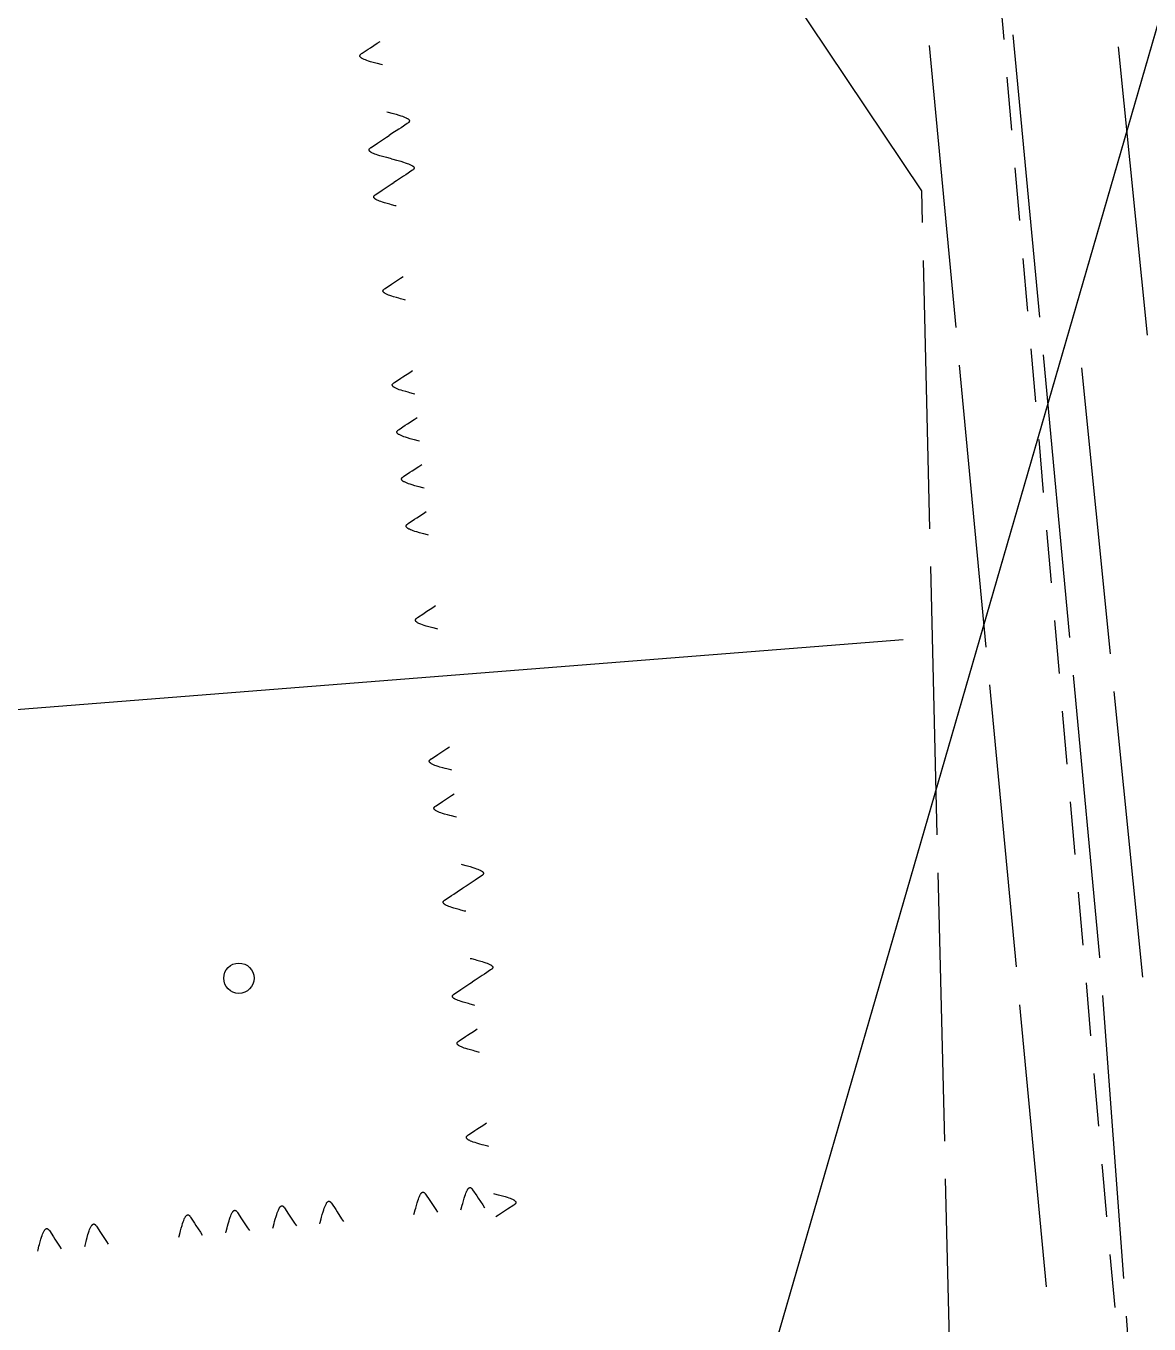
# Model space of a CAD drawing. Header units: metres. Extents: x 3206 to 3701, y 9896 to 11410.
# Drawn here: x 3302.52 to 3317.35, y 10028.04 to 10045.18 of the extents above; entities that cross this region are included whole.
import ezdxf

# ---------------------------------------------------------------- set-up
doc = ezdxf.new("R2010")
doc.units = ezdxf.units.M
for name, color, linetype in [('BOUNDARY', 7, 'Continuous'), ('CURB', 7, 'Continuous'), ('ELECTR_CABLE', 7, 'Continuous'), ('GROUND', 7, 'Continuous')]:
    doc.layers.add(name, color=color, linetype=linetype)

# ---------------------------------------------------------------- blocks, each defined once
blk = doc.blocks.new('МОЖЖЕВЕЛЬНИК_СКАЛЬНЫЙ')
blk.add_circle((0, 0), 0.2)

msp = doc.modelspace()

# ---------------------------------------------------------------- linework, layer by layer
at = {"layer": 'BOUNDARY'}
msp.add_lwpolyline([(3253.023, 9915.673), (3233.596, 10020.109), (3233.041, 10027.227), (3225.675, 10139.955), (3262.083, 10325.257), (3335.841, 10689.444), (3351.098, 10763.684), (3367.768, 10831.231), (3377.814, 10869.112), (3520.394, 11207.447), (3551.174, 11273.829), (3554.005, 11279.367), (3611.719, 11390.174), (3639.436, 11373.131), (3680.635, 11298.581), (3281.247, 9920.202)], close=True, dxfattribs=at)
at = {"layer": 'CURB'}
for points in [[(3315.437, 10045), (3315.376, 10045.697)], [(3315.542, 10043.804), (3315.48, 10044.501)], [(3315.647, 10042.608), (3315.585, 10043.305)], [(3315.752, 10041.412), (3315.748, 10041.457), (3315.69, 10042.109)], [(3315.856, 10040.215), (3315.795, 10040.913)], [(3315.96, 10039.019), (3315.899, 10039.717)], [(3316.064, 10037.823), (3316.003, 10038.521)], [(3316.168, 10036.627), (3316.107, 10037.325)], [(3316.272, 10035.431), (3316.211, 10036.129)], [(3316.376, 10034.235), (3316.316, 10034.933)], [(3316.48, 10033.039), (3316.42, 10033.737)], [(3316.585, 10031.843), (3316.524, 10032.541)], [(3316.689, 10030.647), (3316.628, 10031.345)], [(3316.795, 10029.451), (3316.74, 10030.056), (3316.732, 10030.149)], [(3316.904, 10028.255), (3316.84, 10028.953)]]:
    msp.add_lwpolyline(points, dxfattribs=at)
at = {"layer": 'ELECTR_CABLE'}
for points in [[(3314.36, 10042.581), (3314.35, 10043), (3312.611, 10045.596)], [(3307.227, 10044.664), (3307.212, 10044.668), (3307.162, 10044.681), (3307.14, 10044.687), (3307.107, 10044.696), (3307.07, 10044.706), (3307.045, 10044.714), (3307.021, 10044.722), (3307.004, 10044.729), (3306.986, 10044.736), (3306.976, 10044.741), (3306.967, 10044.745), (3306.959, 10044.749), (3306.956, 10044.751), (3306.953, 10044.753), (3306.948, 10044.757), (3306.944, 10044.76), (3306.942, 10044.762), (3306.939, 10044.764), (3306.937, 10044.767), (3306.935, 10044.77), (3306.933, 10044.772), (3306.933, 10044.773), (3306.932, 10044.775), (3306.931, 10044.776), (3306.931, 10044.777), (3306.93, 10044.779), (3306.93, 10044.781), (3306.93, 10044.783), (3306.93, 10044.784), (3306.93, 10044.785), (3306.93, 10044.786), (3306.93, 10044.787), (3306.931, 10044.789), (3306.931, 10044.79), (3306.932, 10044.792), (3306.932, 10044.794), (3306.933, 10044.795), (3306.934, 10044.796), (3306.935, 10044.797), (3306.936, 10044.799), (3306.937, 10044.8), (3306.938, 10044.801), (3306.94, 10044.803), (3306.942, 10044.805), (3306.944, 10044.807), (3306.948, 10044.81), (3306.951, 10044.813), (3306.958, 10044.817), (3307.041, 10044.873), (3307.068, 10044.891), (3307.16, 10044.951), (3307.196, 10044.975)], [(3315.555, 10045.063), (3315.905, 10041.332)], [(3314.804, 10041.197), (3314.453, 10044.922)], [(3316.944, 10044.904), (3317.327, 10041.095)], [(3307.288, 10044.043), (3307.303, 10044.039), (3307.352, 10044.026), (3307.374, 10044.021), (3307.407, 10044.012), (3307.444, 10044.001), (3307.469, 10043.993), (3307.493, 10043.985), (3307.51, 10043.979), (3307.528, 10043.971), (3307.539, 10043.967), (3307.547, 10043.962), (3307.555, 10043.958), (3307.558, 10043.956), (3307.561, 10043.954), (3307.567, 10043.95), (3307.57, 10043.948), (3307.572, 10043.946), (3307.575, 10043.943), (3307.577, 10043.941), (3307.58, 10043.938), (3307.581, 10043.936), (3307.582, 10043.934), (3307.582, 10043.933), (3307.583, 10043.931), (3307.584, 10043.93), (3307.584, 10043.928), (3307.584, 10043.926), (3307.585, 10043.924), (3307.585, 10043.923), (3307.584, 10043.922), (3307.584, 10043.921), (3307.584, 10043.92), (3307.584, 10043.919), (3307.583, 10043.917), (3307.583, 10043.916), (3307.582, 10043.914), (3307.581, 10043.912), (3307.581, 10043.911), (3307.58, 10043.91), (3307.579, 10043.909), (3307.578, 10043.907), (3307.577, 10043.906), (3307.575, 10043.904), (3307.573, 10043.902), (3307.57, 10043.9), (3307.567, 10043.897), (3307.563, 10043.895), (3307.556, 10043.89), (3307.474, 10043.835), (3307.446, 10043.817), (3307.354, 10043.756), (3307.318, 10043.733)], [(3307.349, 10043.422), (3307.334, 10043.426), (3307.285, 10043.439), (3307.262, 10043.445), (3307.229, 10043.454), (3307.193, 10043.464), (3307.168, 10043.472), (3307.144, 10043.48), (3307.126, 10043.487), (3307.109, 10043.494), (3307.098, 10043.499), (3307.089, 10043.503), (3307.082, 10043.507), (3307.078, 10043.509), (3307.075, 10043.511), (3307.07, 10043.515), (3307.067, 10043.518), (3307.064, 10043.52), (3307.062, 10043.522), (3307.059, 10043.525), (3307.057, 10043.528), (3307.056, 10043.53), (3307.055, 10043.531), (3307.054, 10043.533), (3307.054, 10043.534), (3307.053, 10043.535), (3307.053, 10043.537), (3307.052, 10043.539), (3307.052, 10043.541), (3307.052, 10043.542), (3307.052, 10043.543), (3307.052, 10043.544), (3307.053, 10043.545), (3307.053, 10043.547), (3307.053, 10043.548), (3307.054, 10043.55), (3307.055, 10043.552), (3307.055, 10043.553), (3307.056, 10043.554), (3307.057, 10043.555), (3307.058, 10043.557), (3307.059, 10043.558), (3307.06, 10043.559), (3307.062, 10043.561), (3307.064, 10043.563), (3307.066, 10043.565), (3307.07, 10043.568), (3307.074, 10043.571), (3307.08, 10043.575), (3307.163, 10043.631), (3307.191, 10043.649), (3307.282, 10043.709), (3307.318, 10043.733)], [(3307.349, 10043.422), (3307.364, 10043.418), (3307.413, 10043.405), (3307.435, 10043.4), (3307.469, 10043.391), (3307.505, 10043.38), (3307.53, 10043.372), (3307.554, 10043.364), (3307.572, 10043.358), (3307.589, 10043.35), (3307.6, 10043.346), (3307.609, 10043.341), (3307.616, 10043.337), (3307.619, 10043.335), (3307.622, 10043.333), (3307.628, 10043.329), (3307.631, 10043.327), (3307.634, 10043.325), (3307.636, 10043.322), (3307.638, 10043.32), (3307.641, 10043.317), (3307.642, 10043.315), (3307.643, 10043.313), (3307.644, 10043.312), (3307.644, 10043.31), (3307.645, 10043.309), (3307.645, 10043.307), (3307.646, 10043.305), (3307.646, 10043.303), (3307.646, 10043.302), (3307.646, 10043.301), (3307.645, 10043.3), (3307.645, 10043.299), (3307.645, 10043.298), (3307.645, 10043.296), (3307.644, 10043.295), (3307.643, 10043.293), (3307.642, 10043.291), (3307.642, 10043.29), (3307.641, 10043.289), (3307.64, 10043.288), (3307.639, 10043.286), (3307.638, 10043.285), (3307.636, 10043.283), (3307.634, 10043.281), (3307.631, 10043.279), (3307.628, 10043.276), (3307.624, 10043.274), (3307.617, 10043.269), (3307.535, 10043.214), (3307.507, 10043.196), (3307.415, 10043.135), (3307.379, 10043.112)], [(3307.41, 10042.801), (3307.395, 10042.805), (3307.346, 10042.818), (3307.324, 10042.824), (3307.29, 10042.833), (3307.254, 10042.843), (3307.229, 10042.851), (3307.205, 10042.859), (3307.187, 10042.866), (3307.17, 10042.873), (3307.159, 10042.878), (3307.15, 10042.882), (3307.143, 10042.886), (3307.14, 10042.888), (3307.136, 10042.89), (3307.131, 10042.894), (3307.128, 10042.897), (3307.125, 10042.899), (3307.123, 10042.901), (3307.121, 10042.904), (3307.118, 10042.907), (3307.117, 10042.909), (3307.116, 10042.91), (3307.115, 10042.912), (3307.115, 10042.913), (3307.114, 10042.914), (3307.114, 10042.916), (3307.113, 10042.918), (3307.113, 10042.92), (3307.113, 10042.921), (3307.113, 10042.922), (3307.113, 10042.923), (3307.114, 10042.924), (3307.114, 10042.926), (3307.114, 10042.927), (3307.115, 10042.929), (3307.116, 10042.931), (3307.117, 10042.932), (3307.117, 10042.933), (3307.118, 10042.934), (3307.119, 10042.936), (3307.12, 10042.937), (3307.121, 10042.938), (3307.123, 10042.94), (3307.125, 10042.942), (3307.128, 10042.944), (3307.131, 10042.947), (3307.135, 10042.95), (3307.141, 10042.954), (3307.224, 10043.01), (3307.252, 10043.028), (3307.344, 10043.088), (3307.379, 10043.112)], [(3314.458, 10038.538), (3314.372, 10042.081)], [(3307.532, 10041.559), (3307.518, 10041.563), (3307.468, 10041.576), (3307.446, 10041.582), (3307.413, 10041.591), (3307.376, 10041.601), (3307.351, 10041.609), (3307.327, 10041.617), (3307.31, 10041.624), (3307.292, 10041.631), (3307.281, 10041.636), (3307.273, 10041.64), (3307.265, 10041.644), (3307.262, 10041.646), (3307.259, 10041.648), (3307.253, 10041.652), (3307.25, 10041.655), (3307.248, 10041.657), (3307.245, 10041.659), (3307.243, 10041.662), (3307.24, 10041.665), (3307.239, 10041.667), (3307.238, 10041.668), (3307.238, 10041.67), (3307.237, 10041.671), (3307.236, 10041.672), (3307.236, 10041.675), (3307.236, 10041.676), (3307.235, 10041.678), (3307.235, 10041.679), (3307.236, 10041.68), (3307.236, 10041.681), (3307.236, 10041.682), (3307.236, 10041.684), (3307.237, 10041.685), (3307.237, 10041.687), (3307.238, 10041.689), (3307.239, 10041.69), (3307.239, 10041.691), (3307.24, 10041.692), (3307.241, 10041.694), (3307.242, 10041.695), (3307.243, 10041.696), (3307.245, 10041.698), (3307.247, 10041.7), (3307.25, 10041.702), (3307.253, 10041.705), (3307.257, 10041.708), (3307.264, 10041.712), (3307.346, 10041.768), (3307.374, 10041.786), (3307.466, 10041.846), (3307.502, 10041.87)], [(3315.952, 10040.834), (3316.302, 10037.103)], [(3315.202, 10036.974), (3314.851, 10040.699)], [(3316.844, 10036.888), (3316.465, 10040.662)], [(3307.655, 10040.317), (3307.64, 10040.321), (3307.59, 10040.334), (3307.568, 10040.34), (3307.535, 10040.349), (3307.498, 10040.359), (3307.473, 10040.367), (3307.449, 10040.375), (3307.432, 10040.382), (3307.414, 10040.389), (3307.404, 10040.394), (3307.395, 10040.398), (3307.387, 10040.402), (3307.384, 10040.404), (3307.381, 10040.406), (3307.376, 10040.41), (3307.372, 10040.413), (3307.37, 10040.415), (3307.367, 10040.417), (3307.365, 10040.42), (3307.363, 10040.423), (3307.361, 10040.425), (3307.361, 10040.426), (3307.36, 10040.428), (3307.359, 10040.429), (3307.359, 10040.43), (3307.358, 10040.433), (3307.358, 10040.434), (3307.358, 10040.436), (3307.358, 10040.437), (3307.358, 10040.438), (3307.358, 10040.439), (3307.358, 10040.44), (3307.358, 10040.442), (3307.359, 10040.443), (3307.359, 10040.445), (3307.36, 10040.447), (3307.361, 10040.448), (3307.362, 10040.449), (3307.363, 10040.45), (3307.364, 10040.452), (3307.365, 10040.453), (3307.365, 10040.454), (3307.368, 10040.456), (3307.369, 10040.458), (3307.372, 10040.46), (3307.376, 10040.463), (3307.379, 10040.466), (3307.386, 10040.47), (3307.469, 10040.526), (3307.496, 10040.544), (3307.588, 10040.604), (3307.624, 10040.628)], [(3307.716, 10039.696), (3307.701, 10039.7), (3307.651, 10039.713), (3307.629, 10039.719), (3307.596, 10039.728), (3307.559, 10039.738), (3307.534, 10039.746), (3307.51, 10039.754), (3307.493, 10039.761), (3307.475, 10039.768), (3307.465, 10039.773), (3307.456, 10039.777), (3307.448, 10039.781), (3307.445, 10039.783), (3307.442, 10039.785), (3307.437, 10039.789), (3307.433, 10039.792), (3307.431, 10039.794), (3307.428, 10039.796), (3307.426, 10039.799), (3307.424, 10039.802), (3307.422, 10039.804), (3307.422, 10039.805), (3307.421, 10039.807), (3307.42, 10039.808), (3307.42, 10039.809), (3307.419, 10039.812), (3307.419, 10039.813), (3307.419, 10039.815), (3307.419, 10039.816), (3307.419, 10039.817), (3307.419, 10039.818), (3307.419, 10039.819), (3307.42, 10039.821), (3307.42, 10039.822), (3307.421, 10039.824), (3307.421, 10039.826), (3307.422, 10039.827), (3307.423, 10039.828), (3307.424, 10039.829), (3307.425, 10039.831), (3307.426, 10039.832), (3307.427, 10039.833), (3307.429, 10039.835), (3307.431, 10039.837), (3307.433, 10039.839), (3307.437, 10039.842), (3307.44, 10039.845), (3307.447, 10039.849), (3307.53, 10039.905), (3307.557, 10039.923), (3307.649, 10039.983), (3307.685, 10040.007)], [(3307.777, 10039.075), (3307.762, 10039.079), (3307.712, 10039.092), (3307.69, 10039.098), (3307.657, 10039.107), (3307.62, 10039.117), (3307.596, 10039.125), (3307.572, 10039.133), (3307.554, 10039.14), (3307.537, 10039.147), (3307.526, 10039.152), (3307.517, 10039.156), (3307.51, 10039.16), (3307.506, 10039.162), (3307.503, 10039.164), (3307.498, 10039.168), (3307.494, 10039.171), (3307.492, 10039.173), (3307.49, 10039.175), (3307.487, 10039.178), (3307.485, 10039.181), (3307.484, 10039.183), (3307.483, 10039.184), (3307.482, 10039.186), (3307.481, 10039.187), (3307.481, 10039.188), (3307.48, 10039.191), (3307.48, 10039.192), (3307.48, 10039.194), (3307.48, 10039.195), (3307.48, 10039.196), (3307.48, 10039.197), (3307.48, 10039.198), (3307.481, 10039.2), (3307.481, 10039.201), (3307.482, 10039.203), (3307.483, 10039.205), (3307.483, 10039.206), (3307.484, 10039.207), (3307.485, 10039.208), (3307.486, 10039.21), (3307.487, 10039.211), (3307.488, 10039.212), (3307.49, 10039.214), (3307.492, 10039.216), (3307.494, 10039.218), (3307.498, 10039.221), (3307.501, 10039.224), (3307.508, 10039.228), (3307.591, 10039.284), (3307.619, 10039.302), (3307.71, 10039.362), (3307.746, 10039.386)], [(3307.838, 10038.454), (3307.823, 10038.458), (3307.774, 10038.471), (3307.751, 10038.477), (3307.718, 10038.486), (3307.682, 10038.496), (3307.657, 10038.504), (3307.633, 10038.512), (3307.615, 10038.519), (3307.598, 10038.526), (3307.587, 10038.531), (3307.578, 10038.535), (3307.571, 10038.539), (3307.567, 10038.541), (3307.564, 10038.543), (3307.559, 10038.547), (3307.556, 10038.55), (3307.553, 10038.552), (3307.551, 10038.554), (3307.548, 10038.557), (3307.546, 10038.56), (3307.545, 10038.562), (3307.544, 10038.563), (3307.543, 10038.565), (3307.543, 10038.566), (3307.542, 10038.567), (3307.542, 10038.57), (3307.541, 10038.571), (3307.541, 10038.573), (3307.541, 10038.574), (3307.541, 10038.575), (3307.541, 10038.576), (3307.542, 10038.577), (3307.542, 10038.579), (3307.542, 10038.58), (3307.543, 10038.582), (3307.544, 10038.584), (3307.544, 10038.585), (3307.545, 10038.586), (3307.546, 10038.587), (3307.547, 10038.589), (3307.548, 10038.59), (3307.549, 10038.591), (3307.551, 10038.593), (3307.553, 10038.595), (3307.555, 10038.597), (3307.559, 10038.6), (3307.563, 10038.603), (3307.569, 10038.607), (3307.652, 10038.663), (3307.68, 10038.681), (3307.771, 10038.741), (3307.807, 10038.765)], [(3314.556, 10034.496), (3314.47, 10038.039)], [(3307.96, 10037.212), (3307.945, 10037.216), (3307.896, 10037.229), (3307.874, 10037.235), (3307.841, 10037.244), (3307.804, 10037.254), (3307.779, 10037.262), (3307.755, 10037.27), (3307.737, 10037.277), (3307.72, 10037.284), (3307.709, 10037.289), (3307.7, 10037.293), (3307.693, 10037.297), (3307.69, 10037.299), (3307.687, 10037.301), (3307.681, 10037.305), (3307.678, 10037.308), (3307.675, 10037.31), (3307.673, 10037.312), (3307.671, 10037.315), (3307.668, 10037.318), (3307.667, 10037.32), (3307.666, 10037.321), (3307.665, 10037.323), (3307.665, 10037.324), (3307.664, 10037.325), (3307.664, 10037.328), (3307.664, 10037.329), (3307.663, 10037.331), (3307.663, 10037.332), (3307.663, 10037.333), (3307.664, 10037.334), (3307.664, 10037.335), (3307.664, 10037.337), (3307.664, 10037.338), (3307.665, 10037.34), (3307.666, 10037.342), (3307.667, 10037.343), (3307.667, 10037.344), (3307.668, 10037.345), (3307.669, 10037.347), (3307.67, 10037.348), (3307.671, 10037.349), (3307.673, 10037.351), (3307.675, 10037.353), (3307.678, 10037.355), (3307.681, 10037.358), (3307.685, 10037.361), (3307.692, 10037.365), (3307.774, 10037.421), (3307.802, 10037.439), (3307.894, 10037.499), (3307.93, 10037.523)], [(3293.463, 10035.447), (3314.104, 10037.075)], [(3316.349, 10036.605), (3316.699, 10032.882), (3316.699, 10032.874)], [(3315.6, 10032.751), (3315.249, 10036.476)], [(3317.272, 10032.616), (3316.893, 10036.39)], [(3308.144, 10035.349), (3308.129, 10035.353), (3308.079, 10035.366), (3308.057, 10035.372), (3308.024, 10035.381), (3307.987, 10035.391), (3307.962, 10035.399), (3307.938, 10035.407), (3307.921, 10035.414), (3307.903, 10035.421), (3307.893, 10035.426), (3307.884, 10035.43), (3307.876, 10035.434), (3307.873, 10035.436), (3307.87, 10035.438), (3307.865, 10035.442), (3307.861, 10035.445), (3307.859, 10035.447), (3307.856, 10035.449), (3307.854, 10035.452), (3307.852, 10035.455), (3307.85, 10035.457), (3307.85, 10035.458), (3307.849, 10035.46), (3307.848, 10035.461), (3307.848, 10035.462), (3307.847, 10035.465), (3307.847, 10035.466), (3307.847, 10035.468), (3307.847, 10035.469), (3307.847, 10035.47), (3307.847, 10035.471), (3307.847, 10035.472), (3307.847, 10035.474), (3307.848, 10035.475), (3307.848, 10035.477), (3307.849, 10035.479), (3307.85, 10035.48), (3307.851, 10035.481), (3307.852, 10035.482), (3307.853, 10035.484), (3307.854, 10035.485), (3307.854, 10035.486), (3307.857, 10035.488), (3307.858, 10035.49), (3307.861, 10035.492), (3307.865, 10035.495), (3307.868, 10035.498), (3307.875, 10035.502), (3307.958, 10035.558), (3307.985, 10035.576), (3308.077, 10035.636), (3308.113, 10035.66)], [(3308.205, 10034.728), (3308.19, 10034.732), (3308.14, 10034.745), (3308.118, 10034.751), (3308.085, 10034.76), (3308.048, 10034.77), (3308.023, 10034.778), (3307.999, 10034.786), (3307.982, 10034.793), (3307.964, 10034.8), (3307.954, 10034.805), (3307.945, 10034.809), (3307.937, 10034.813), (3307.934, 10034.815), (3307.931, 10034.817), (3307.926, 10034.821), (3307.922, 10034.824), (3307.92, 10034.826), (3307.917, 10034.828), (3307.915, 10034.831), (3307.913, 10034.834), (3307.911, 10034.836), (3307.911, 10034.837), (3307.91, 10034.839), (3307.909, 10034.84), (3307.909, 10034.841), (3307.908, 10034.844), (3307.908, 10034.845), (3307.908, 10034.847), (3307.908, 10034.848), (3307.908, 10034.849), (3307.908, 10034.85), (3307.908, 10034.851), (3307.909, 10034.853), (3307.909, 10034.854), (3307.91, 10034.856), (3307.91, 10034.858), (3307.911, 10034.859), (3307.912, 10034.86), (3307.913, 10034.861), (3307.914, 10034.863), (3307.915, 10034.864), (3307.916, 10034.865), (3307.918, 10034.867), (3307.92, 10034.869), (3307.922, 10034.871), (3307.926, 10034.874), (3307.929, 10034.877), (3307.936, 10034.881), (3308.019, 10034.937), (3308.046, 10034.955), (3308.138, 10035.015), (3308.174, 10035.039)], [(3308.266, 10034.107), (3308.281, 10034.103), (3308.33, 10034.09), (3308.352, 10034.085), (3308.385, 10034.076), (3308.422, 10034.065), (3308.447, 10034.057), (3308.471, 10034.049), (3308.488, 10034.043), (3308.506, 10034.035), (3308.517, 10034.031), (3308.525, 10034.026), (3308.533, 10034.022), (3308.536, 10034.02), (3308.539, 10034.018), (3308.545, 10034.014), (3308.548, 10034.012), (3308.55, 10034.01), (3308.553, 10034.007), (3308.555, 10034.005), (3308.558, 10034.002), (3308.559, 10034), (3308.56, 10033.998), (3308.56, 10033.997), (3308.561, 10033.995), (3308.562, 10033.994), (3308.562, 10033.992), (3308.562, 10033.99), (3308.563, 10033.988), (3308.563, 10033.987), (3308.562, 10033.986), (3308.562, 10033.985), (3308.562, 10033.984), (3308.562, 10033.983), (3308.561, 10033.981), (3308.561, 10033.98), (3308.56, 10033.978), (3308.559, 10033.976), (3308.559, 10033.975), (3308.558, 10033.974), (3308.557, 10033.973), (3308.556, 10033.971), (3308.555, 10033.97), (3308.553, 10033.968), (3308.551, 10033.966), (3308.548, 10033.964), (3308.545, 10033.961), (3308.541, 10033.959), (3308.534, 10033.954), (3308.452, 10033.899), (3308.424, 10033.881), (3308.332, 10033.82), (3308.296, 10033.797)], [(3314.654, 10030.453), (3314.568, 10033.996)], [(3308.327, 10033.486), (3308.312, 10033.49), (3308.263, 10033.503), (3308.24, 10033.509), (3308.207, 10033.518), (3308.171, 10033.528), (3308.146, 10033.536), (3308.122, 10033.544), (3308.104, 10033.551), (3308.087, 10033.558), (3308.076, 10033.563), (3308.067, 10033.567), (3308.06, 10033.571), (3308.056, 10033.573), (3308.053, 10033.575), (3308.048, 10033.579), (3308.045, 10033.582), (3308.042, 10033.584), (3308.04, 10033.586), (3308.037, 10033.589), (3308.035, 10033.592), (3308.034, 10033.594), (3308.033, 10033.595), (3308.032, 10033.597), (3308.032, 10033.598), (3308.031, 10033.599), (3308.031, 10033.602), (3308.03, 10033.603), (3308.03, 10033.605), (3308.03, 10033.606), (3308.03, 10033.607), (3308.03, 10033.608), (3308.031, 10033.609), (3308.031, 10033.611), (3308.031, 10033.612), (3308.032, 10033.614), (3308.033, 10033.616), (3308.033, 10033.617), (3308.034, 10033.618), (3308.035, 10033.619), (3308.036, 10033.621), (3308.037, 10033.622), (3308.038, 10033.623), (3308.04, 10033.625), (3308.042, 10033.627), (3308.044, 10033.629), (3308.048, 10033.632), (3308.052, 10033.635), (3308.058, 10033.639), (3308.141, 10033.695), (3308.169, 10033.713), (3308.26, 10033.773), (3308.296, 10033.797)], [(3308.388, 10032.865), (3308.403, 10032.861), (3308.452, 10032.848), (3308.474, 10032.843), (3308.508, 10032.834), (3308.544, 10032.823), (3308.569, 10032.815), (3308.593, 10032.807), (3308.611, 10032.801), (3308.628, 10032.793), (3308.639, 10032.789), (3308.648, 10032.784), (3308.655, 10032.78), (3308.658, 10032.778), (3308.662, 10032.776), (3308.667, 10032.772), (3308.67, 10032.77), (3308.673, 10032.768), (3308.675, 10032.765), (3308.677, 10032.763), (3308.68, 10032.76), (3308.681, 10032.758), (3308.682, 10032.756), (3308.683, 10032.755), (3308.683, 10032.753), (3308.684, 10032.752), (3308.684, 10032.75), (3308.685, 10032.748), (3308.685, 10032.746), (3308.685, 10032.745), (3308.685, 10032.744), (3308.685, 10032.743), (3308.684, 10032.742), (3308.684, 10032.741), (3308.684, 10032.739), (3308.683, 10032.738), (3308.682, 10032.736), (3308.681, 10032.734), (3308.681, 10032.733), (3308.68, 10032.732), (3308.679, 10032.731), (3308.678, 10032.729), (3308.677, 10032.728), (3308.675, 10032.726), (3308.673, 10032.724), (3308.67, 10032.722), (3308.667, 10032.719), (3308.663, 10032.717), (3308.657, 10032.712), (3308.574, 10032.657), (3308.546, 10032.639), (3308.454, 10032.578), (3308.419, 10032.555)], [(3308.449, 10032.244), (3308.434, 10032.248), (3308.385, 10032.261), (3308.363, 10032.267), (3308.33, 10032.276), (3308.293, 10032.286), (3308.268, 10032.294), (3308.244, 10032.302), (3308.226, 10032.309), (3308.209, 10032.316), (3308.198, 10032.321), (3308.189, 10032.325), (3308.182, 10032.329), (3308.179, 10032.331), (3308.176, 10032.333), (3308.17, 10032.337), (3308.167, 10032.34), (3308.164, 10032.342), (3308.162, 10032.344), (3308.16, 10032.347), (3308.157, 10032.35), (3308.156, 10032.352), (3308.155, 10032.353), (3308.154, 10032.355), (3308.154, 10032.356), (3308.153, 10032.357), (3308.153, 10032.36), (3308.153, 10032.361), (3308.152, 10032.363), (3308.152, 10032.364), (3308.152, 10032.365), (3308.153, 10032.366), (3308.153, 10032.367), (3308.153, 10032.369), (3308.153, 10032.37), (3308.154, 10032.372), (3308.155, 10032.374), (3308.156, 10032.375), (3308.156, 10032.376), (3308.157, 10032.377), (3308.158, 10032.379), (3308.159, 10032.38), (3308.16, 10032.381), (3308.162, 10032.383), (3308.164, 10032.385), (3308.167, 10032.387), (3308.17, 10032.39), (3308.174, 10032.393), (3308.181, 10032.397), (3308.263, 10032.453), (3308.291, 10032.471), (3308.383, 10032.531), (3308.419, 10032.555)], [(3316.736, 10032.375), (3317.013, 10028.638)], [(3315.998, 10028.528), (3315.647, 10032.253)], [(3308.51, 10031.623), (3308.496, 10031.627), (3308.446, 10031.64), (3308.424, 10031.646), (3308.391, 10031.655), (3308.354, 10031.665), (3308.329, 10031.673), (3308.305, 10031.681), (3308.288, 10031.688), (3308.27, 10031.695), (3308.259, 10031.7), (3308.251, 10031.704), (3308.243, 10031.708), (3308.24, 10031.71), (3308.237, 10031.712), (3308.231, 10031.716), (3308.228, 10031.719), (3308.226, 10031.721), (3308.223, 10031.723), (3308.221, 10031.726), (3308.218, 10031.729), (3308.217, 10031.731), (3308.216, 10031.732), (3308.216, 10031.734), (3308.215, 10031.735), (3308.214, 10031.736), (3308.214, 10031.739), (3308.214, 10031.74), (3308.213, 10031.742), (3308.213, 10031.743), (3308.214, 10031.744), (3308.214, 10031.745), (3308.214, 10031.746), (3308.214, 10031.748), (3308.215, 10031.749), (3308.215, 10031.751), (3308.216, 10031.753), (3308.217, 10031.754), (3308.217, 10031.755), (3308.218, 10031.756), (3308.219, 10031.758), (3308.22, 10031.759), (3308.221, 10031.76), (3308.223, 10031.762), (3308.225, 10031.764), (3308.228, 10031.766), (3308.231, 10031.769), (3308.235, 10031.772), (3308.242, 10031.776), (3308.324, 10031.832), (3308.352, 10031.85), (3308.444, 10031.91), (3308.48, 10031.934)], [(3308.633, 10030.381), (3308.618, 10030.385), (3308.568, 10030.398), (3308.546, 10030.404), (3308.513, 10030.413), (3308.476, 10030.423), (3308.451, 10030.431), (3308.427, 10030.439), (3308.41, 10030.446), (3308.392, 10030.453), (3308.382, 10030.458), (3308.373, 10030.462), (3308.365, 10030.466), (3308.362, 10030.468), (3308.359, 10030.47), (3308.354, 10030.474), (3308.35, 10030.477), (3308.348, 10030.479), (3308.345, 10030.481), (3308.343, 10030.484), (3308.341, 10030.487), (3308.339, 10030.489), (3308.339, 10030.49), (3308.338, 10030.492), (3308.337, 10030.493), (3308.337, 10030.494), (3308.336, 10030.497), (3308.336, 10030.498), (3308.336, 10030.5), (3308.336, 10030.501), (3308.336, 10030.502), (3308.336, 10030.503), (3308.336, 10030.504), (3308.336, 10030.506), (3308.337, 10030.507), (3308.337, 10030.509), (3308.338, 10030.511), (3308.339, 10030.512), (3308.34, 10030.513), (3308.341, 10030.514), (3308.342, 10030.516), (3308.343, 10030.517), (3308.343, 10030.518), (3308.346, 10030.52), (3308.347, 10030.522), (3308.35, 10030.524), (3308.354, 10030.527), (3308.357, 10030.53), (3308.364, 10030.534), (3308.447, 10030.59), (3308.474, 10030.608), (3308.566, 10030.668), (3308.602, 10030.692)], [(3314.752, 10026.41), (3314.666, 10029.953)], [(3307.644, 10029.482), (3307.648, 10029.496), (3307.661, 10029.546), (3307.667, 10029.568), (3307.676, 10029.601), (3307.686, 10029.638), (3307.694, 10029.663), (3307.702, 10029.687), (3307.709, 10029.704), (3307.716, 10029.722), (3307.721, 10029.732), (3307.725, 10029.741), (3307.73, 10029.749), (3307.731, 10029.752), (3307.734, 10029.755), (3307.737, 10029.761), (3307.74, 10029.764), (3307.742, 10029.766), (3307.744, 10029.769), (3307.747, 10029.771), (3307.75, 10029.773), (3307.752, 10029.775), (3307.753, 10029.776), (3307.755, 10029.776), (3307.757, 10029.777), (3307.758, 10029.777), (3307.76, 10029.778), (3307.762, 10029.778), (3307.764, 10029.778), (3307.764, 10029.778), (3307.766, 10029.778), (3307.767, 10029.778), (3307.768, 10029.778), (3307.769, 10029.778), (3307.77, 10029.777), (3307.772, 10029.777), (3307.774, 10029.776), (3307.775, 10029.775), (3307.776, 10029.774), (3307.778, 10029.774), (3307.779, 10029.772), (3307.78, 10029.772), (3307.781, 10029.771), (3307.784, 10029.768), (3307.785, 10029.767), (3307.788, 10029.764), (3307.79, 10029.76), (3307.793, 10029.757), (3307.797, 10029.75), (3307.853, 10029.667), (3307.871, 10029.64), (3307.931, 10029.548), (3307.955, 10029.512)], [(3308.265, 10029.542), (3308.269, 10029.557), (3308.282, 10029.606), (3308.288, 10029.628), (3308.297, 10029.661), (3308.308, 10029.698), (3308.315, 10029.723), (3308.323, 10029.747), (3308.33, 10029.764), (3308.337, 10029.782), (3308.342, 10029.793), (3308.346, 10029.801), (3308.351, 10029.809), (3308.353, 10029.812), (3308.355, 10029.815), (3308.358, 10029.821), (3308.361, 10029.824), (3308.363, 10029.826), (3308.366, 10029.829), (3308.368, 10029.831), (3308.371, 10029.834), (3308.373, 10029.835), (3308.375, 10029.836), (3308.376, 10029.836), (3308.378, 10029.837), (3308.379, 10029.838), (3308.381, 10029.838), (3308.383, 10029.838), (3308.385, 10029.839), (3308.385, 10029.839), (3308.387, 10029.838), (3308.388, 10029.838), (3308.389, 10029.838), (3308.39, 10029.838), (3308.392, 10029.837), (3308.393, 10029.837), (3308.395, 10029.836), (3308.396, 10029.835), (3308.397, 10029.835), (3308.399, 10029.834), (3308.4, 10029.833), (3308.401, 10029.832), (3308.402, 10029.831), (3308.405, 10029.828), (3308.406, 10029.827), (3308.409, 10029.824), (3308.412, 10029.821), (3308.414, 10029.817), (3308.419, 10029.81), (3308.474, 10029.727), (3308.492, 10029.7), (3308.552, 10029.608), (3308.576, 10029.572)], [(3308.694, 10029.76), (3308.708, 10029.756), (3308.758, 10029.743), (3308.78, 10029.738), (3308.813, 10029.729), (3308.85, 10029.718), (3308.875, 10029.71), (3308.899, 10029.702), (3308.916, 10029.696), (3308.934, 10029.689), (3308.944, 10029.684), (3308.953, 10029.679), (3308.961, 10029.675), (3308.964, 10029.673), (3308.967, 10029.671), (3308.973, 10029.667), (3308.976, 10029.665), (3308.978, 10029.663), (3308.981, 10029.66), (3308.983, 10029.658), (3308.985, 10029.655), (3308.987, 10029.653), (3308.988, 10029.651), (3308.988, 10029.65), (3308.989, 10029.648), (3308.989, 10029.647), (3308.99, 10029.645), (3308.99, 10029.643), (3308.99, 10029.641), (3308.99, 10029.64), (3308.99, 10029.639), (3308.99, 10029.638), (3308.99, 10029.637), (3308.99, 10029.636), (3308.989, 10029.634), (3308.989, 10029.633), (3308.988, 10029.631), (3308.987, 10029.629), (3308.986, 10029.628), (3308.986, 10029.627), (3308.985, 10029.626), (3308.984, 10029.624), (3308.983, 10029.623), (3308.98, 10029.621), (3308.979, 10029.619), (3308.976, 10029.617), (3308.972, 10029.614), (3308.969, 10029.612), (3308.962, 10029.607), (3308.879, 10029.552), (3308.852, 10029.534), (3308.76, 10029.473), (3308.724, 10029.45)], [(3305.16, 10029.241), (3305.163, 10029.256), (3305.176, 10029.305), (3305.182, 10029.327), (3305.191, 10029.361), (3305.202, 10029.397), (3305.21, 10029.422), (3305.218, 10029.446), (3305.224, 10029.464), (3305.232, 10029.481), (3305.236, 10029.492), (3305.241, 10029.501), (3305.245, 10029.508), (3305.247, 10029.511), (3305.249, 10029.514), (3305.253, 10029.52), (3305.256, 10029.523), (3305.258, 10029.526), (3305.26, 10029.528), (3305.263, 10029.53), (3305.266, 10029.533), (3305.268, 10029.534), (3305.269, 10029.535), (3305.271, 10029.536), (3305.272, 10029.536), (3305.273, 10029.537), (3305.275, 10029.537), (3305.277, 10029.538), (3305.279, 10029.538), (3305.28, 10029.538), (3305.281, 10029.538), (3305.282, 10029.537), (3305.283, 10029.537), (3305.285, 10029.537), (3305.286, 10029.537), (3305.288, 10029.536), (3305.29, 10029.535), (3305.291, 10029.534), (3305.292, 10029.534), (3305.293, 10029.533), (3305.295, 10029.532), (3305.296, 10029.531), (3305.297, 10029.53), (3305.299, 10029.528), (3305.301, 10029.526), (3305.303, 10029.523), (3305.306, 10029.52), (3305.309, 10029.516), (3305.313, 10029.509), (3305.368, 10029.427), (3305.386, 10029.399), (3305.447, 10029.307), (3305.47, 10029.271)], [(3305.781, 10029.301), (3305.785, 10029.316), (3305.798, 10029.365), (3305.803, 10029.388), (3305.813, 10029.421), (3305.823, 10029.457), (3305.831, 10029.482), (3305.839, 10029.506), (3305.845, 10029.524), (3305.853, 10029.541), (3305.858, 10029.552), (3305.862, 10029.561), (3305.866, 10029.568), (3305.868, 10029.572), (3305.87, 10029.575), (3305.874, 10029.58), (3305.877, 10029.583), (3305.879, 10029.586), (3305.881, 10029.588), (3305.884, 10029.59), (3305.887, 10029.593), (3305.889, 10029.594), (3305.89, 10029.595), (3305.892, 10029.596), (3305.893, 10029.596), (3305.895, 10029.597), (3305.897, 10029.597), (3305.898, 10029.598), (3305.9, 10029.598), (3305.901, 10029.598), (3305.902, 10029.598), (3305.903, 10029.598), (3305.905, 10029.597), (3305.906, 10029.597), (3305.907, 10029.597), (3305.909, 10029.596), (3305.911, 10029.595), (3305.912, 10029.594), (3305.913, 10029.594), (3305.914, 10029.593), (3305.916, 10029.592), (3305.917, 10029.591), (3305.918, 10029.59), (3305.92, 10029.588), (3305.922, 10029.586), (3305.924, 10029.583), (3305.927, 10029.58), (3305.93, 10029.576), (3305.934, 10029.57), (3305.989, 10029.487), (3306.007, 10029.459), (3306.068, 10029.367), (3306.091, 10029.331)], [(3306.402, 10029.361), (3306.406, 10029.376), (3306.419, 10029.426), (3306.424, 10029.448), (3306.434, 10029.481), (3306.444, 10029.518), (3306.452, 10029.543), (3306.46, 10029.567), (3306.467, 10029.584), (3306.474, 10029.601), (3306.479, 10029.612), (3306.483, 10029.621), (3306.487, 10029.629), (3306.489, 10029.632), (3306.491, 10029.635), (3306.495, 10029.64), (3306.498, 10029.644), (3306.5, 10029.646), (3306.502, 10029.648), (3306.505, 10029.651), (3306.508, 10029.653), (3306.51, 10029.654), (3306.511, 10029.655), (3306.513, 10029.656), (3306.514, 10029.657), (3306.516, 10029.657), (3306.518, 10029.658), (3306.519, 10029.658), (3306.521, 10029.658), (3306.522, 10029.658), (3306.523, 10029.658), (3306.524, 10029.658), (3306.526, 10029.658), (3306.527, 10029.657), (3306.528, 10029.657), (3306.53, 10029.656), (3306.532, 10029.655), (3306.533, 10029.655), (3306.534, 10029.654), (3306.535, 10029.653), (3306.537, 10029.652), (3306.538, 10029.651), (3306.539, 10029.65), (3306.542, 10029.648), (3306.543, 10029.646), (3306.545, 10029.644), (3306.548, 10029.64), (3306.551, 10029.637), (3306.555, 10029.63), (3306.611, 10029.547), (3306.628, 10029.519), (3306.689, 10029.427), (3306.712, 10029.391)], [(3303.296, 10029.061), (3303.3, 10029.075), (3303.313, 10029.125), (3303.319, 10029.147), (3303.328, 10029.18), (3303.339, 10029.217), (3303.347, 10029.242), (3303.355, 10029.266), (3303.361, 10029.283), (3303.368, 10029.301), (3303.373, 10029.311), (3303.378, 10029.32), (3303.382, 10029.328), (3303.384, 10029.331), (3303.386, 10029.334), (3303.39, 10029.339), (3303.392, 10029.343), (3303.394, 10029.345), (3303.397, 10029.348), (3303.399, 10029.35), (3303.402, 10029.352), (3303.404, 10029.354), (3303.406, 10029.354), (3303.407, 10029.355), (3303.409, 10029.356), (3303.41, 10029.356), (3303.412, 10029.357), (3303.414, 10029.357), (3303.416, 10029.357), (3303.417, 10029.357), (3303.418, 10029.357), (3303.419, 10029.357), (3303.42, 10029.357), (3303.421, 10029.356), (3303.423, 10029.356), (3303.424, 10029.355), (3303.426, 10029.354), (3303.428, 10029.354), (3303.429, 10029.353), (3303.43, 10029.352), (3303.431, 10029.351), (3303.433, 10029.35), (3303.434, 10029.349), (3303.436, 10029.347), (3303.438, 10029.345), (3303.44, 10029.343), (3303.443, 10029.339), (3303.445, 10029.336), (3303.45, 10029.329), (3303.505, 10029.246), (3303.523, 10029.218), (3303.583, 10029.127), (3303.607, 10029.091)], [(3304.539, 10029.181), (3304.542, 10029.196), (3304.555, 10029.245), (3304.561, 10029.267), (3304.57, 10029.3), (3304.581, 10029.337), (3304.589, 10029.362), (3304.597, 10029.386), (3304.603, 10029.403), (3304.611, 10029.421), (3304.615, 10029.432), (3304.62, 10029.44), (3304.624, 10029.448), (3304.626, 10029.451), (3304.628, 10029.454), (3304.632, 10029.46), (3304.635, 10029.463), (3304.637, 10029.465), (3304.639, 10029.468), (3304.641, 10029.47), (3304.645, 10029.473), (3304.647, 10029.474), (3304.648, 10029.475), (3304.649, 10029.475), (3304.651, 10029.476), (3304.652, 10029.477), (3304.654, 10029.477), (3304.656, 10029.477), (3304.658, 10029.477), (3304.659, 10029.477), (3304.66, 10029.477), (3304.661, 10029.477), (3304.662, 10029.477), (3304.664, 10029.477), (3304.665, 10029.476), (3304.667, 10029.476), (3304.669, 10029.475), (3304.67, 10029.474), (3304.671, 10029.474), (3304.672, 10029.473), (3304.674, 10029.472), (3304.675, 10029.471), (3304.676, 10029.47), (3304.678, 10029.467), (3304.68, 10029.466), (3304.682, 10029.463), (3304.685, 10029.459), (3304.687, 10029.456), (3304.692, 10029.449), (3304.747, 10029.366), (3304.765, 10029.339), (3304.826, 10029.247), (3304.849, 10029.211)], [(3302.675, 10029), (3302.679, 10029.015), (3302.692, 10029.065), (3302.698, 10029.087), (3302.707, 10029.12), (3302.718, 10029.157), (3302.725, 10029.181), (3302.734, 10029.206), (3302.74, 10029.223), (3302.747, 10029.24), (3302.752, 10029.251), (3302.757, 10029.26), (3302.761, 10029.267), (3302.763, 10029.271), (3302.765, 10029.274), (3302.769, 10029.279), (3302.771, 10029.282), (3302.773, 10029.285), (3302.776, 10029.287), (3302.778, 10029.29), (3302.781, 10029.292), (3302.783, 10029.293), (3302.785, 10029.294), (3302.786, 10029.295), (3302.788, 10029.296), (3302.789, 10029.296), (3302.791, 10029.297), (3302.793, 10029.297), (3302.795, 10029.297), (3302.796, 10029.297), (3302.797, 10029.297), (3302.798, 10029.297), (3302.799, 10029.297), (3302.8, 10029.296), (3302.802, 10029.296), (3302.803, 10029.295), (3302.805, 10029.294), (3302.807, 10029.294), (3302.808, 10029.293), (3302.809, 10029.292), (3302.81, 10029.291), (3302.811, 10029.29), (3302.813, 10029.289), (3302.815, 10029.287), (3302.817, 10029.285), (3302.819, 10029.283), (3302.822, 10029.279), (3302.824, 10029.275), (3302.829, 10029.269), (3302.884, 10029.186), (3302.902, 10029.158), (3302.962, 10029.066), (3302.986, 10029.03)], [(3317.05, 10028.14), (3317.327, 10024.402)]]:
    msp.add_lwpolyline(points, dxfattribs=at)
at = {"layer": 'GROUND'}
msp.add_lwpolyline([(3321.316, 10058.49), (3289.691, 9949.344)], dxfattribs=at)

# ---------------------------------------------------------------- block references
at = {"layer": 'BUSH'}
msp.add_blockref('МОЖЖЕВЕЛЬНИК_СКАЛЬНЫЙ', (3305.332, 10032.603), dxfattribs=at)

doc.saveas('drawing.dxf')
